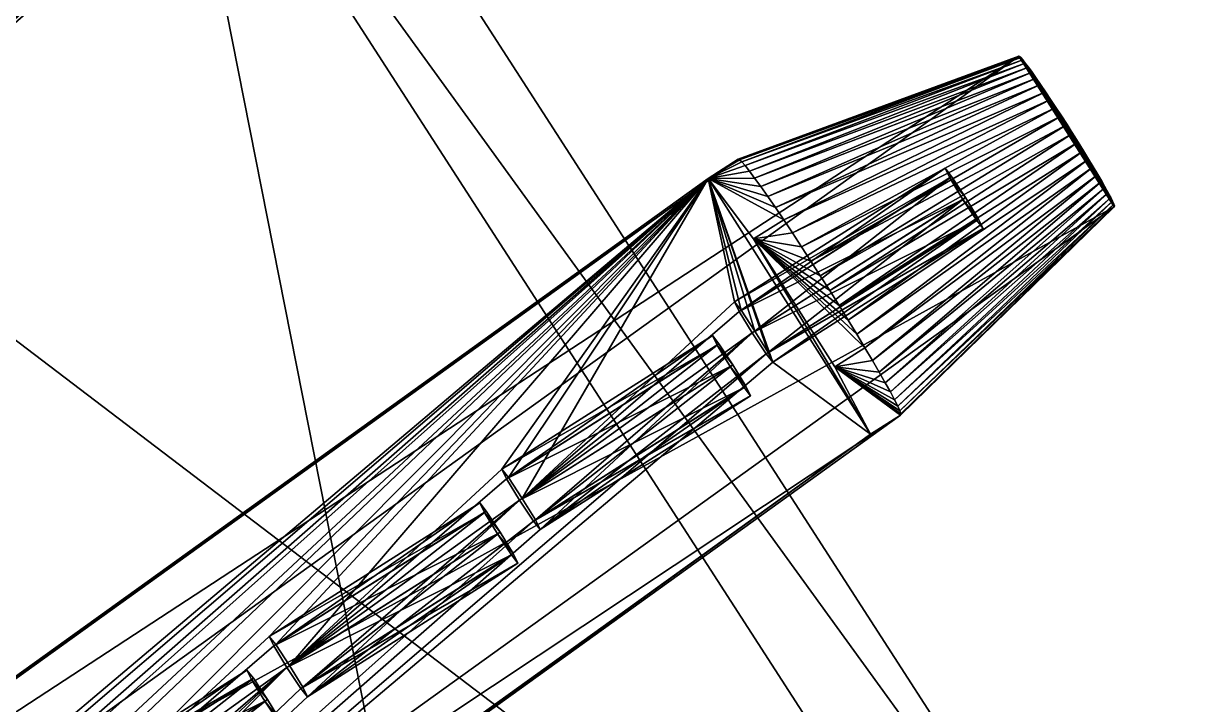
# Model space of a CAD drawing. Header units: millimetres. Extents: x -228 to 228, y -204 to 237.
# Drawn here: x 132.35 to 164.87, y 106.39 to 125.51 of the extents above; entities that cross this region are included whole.
import ezdxf

# ---------------------------------------------------------------- set-up
doc = ezdxf.new("R2010")
doc.units = ezdxf.units.MM
doc.header["$LTSCALE"] = 127.314815
for name, color, linetype in [('1785', 7, 'CONTINUOUS'), ('1786', 7, 'CONTINUOUS'), ('1788', 7, 'CONTINUOUS'), ('7287', 7, 'CONTINUOUS'), ('7288', 7, 'CONTINUOUS'), ('7291', 7, 'CONTINUOUS'), ('7552', 7, 'CONTINUOUS'), ('7553', 7, 'CONTINUOUS'), ('7554', 7, 'CONTINUOUS'), ('7555', 7, 'CONTINUOUS'), ('7562', 7, 'CONTINUOUS'), ('7563', 7, 'CONTINUOUS'), ('7564', 7, 'CONTINUOUS'), ('7565', 7, 'CONTINUOUS'), ('7566', 7, 'CONTINUOUS'), ('7567', 7, 'CONTINUOUS'), ('7568', 7, 'CONTINUOUS'), ('7569', 7, 'CONTINUOUS'), ('7570', 7, 'CONTINUOUS'), ('7571', 7, 'CONTINUOUS'), ('7572', 7, 'CONTINUOUS'), ('7573', 7, 'CONTINUOUS'), ('7575', 7, 'CONTINUOUS'), ('7576', 7, 'CONTINUOUS'), ('7577', 7, 'CONTINUOUS'), ('7578', 7, 'CONTINUOUS'), ('7580', 7, 'CONTINUOUS'), ('7581', 7, 'CONTINUOUS'), ('7582', 7, 'CONTINUOUS'), ('7583', 7, 'CONTINUOUS'), ('7604', 7, 'CONTINUOUS'), ('7605', 7, 'CONTINUOUS')]:
    doc.layers.add(name, color=color, linetype=linetype)

msp = doc.modelspace()

# ---------------------------------------------------------------- linework, layer by layer
at = {"layer": '1785', "color": 2, "linetype": 'Continuous'}
for points in [[(93.224, 116.896, 26), (89.471, 112.193, 26), (134.711, 64.871, 26), (93.224, 116.896, 26)], [(89.471, 112.193, 26), (129.289, 62.262, 26), (134.711, 64.871, 26), (89.471, 112.193, 26)]]:
    msp.add_3dface(points, dxfattribs=at)
at = {"layer": '1786', "color": 2, "linetype": 'Continuous'}
for points in [[(96.115, 120.524, 25.156), (138.889, 66.886, 25.156), (92.186, 115.597, 18.855), (96.115, 120.524, 25.156)], [(92.186, 115.597, 18.855), (138.889, 66.886, 25.156), (133.212, 64.152, 18.855), (92.186, 115.597, 18.855)]]:
    msp.add_3dface(points, dxfattribs=at)
at = {"layer": '1788', "color": 2, "linetype": 'Continuous'}
for points in [[(92.095, 115.483, 18.527), (133.081, 64.089, 18.527), (91.951, 115.303, 14.121), (92.095, 115.483, 18.527)], [(91.951, 115.303, 14.121), (133.081, 64.089, 18.527), (132.873, 63.988, 14.121), (91.951, 115.303, 14.121)]]:
    msp.add_3dface(points, dxfattribs=at)
at = {"layer": '7287', "color": 6, "linetype": 'Continuous'}
for points in [[(114.299, 133.635, 553.042), (146.238, 84.431, 553.05), (134.942, 141.595, 88.542), (114.299, 133.635, 553.042)], [(146.238, 84.431, 553.05), (164.87, 95.188, 79.5), (134.942, 141.595, 88.542), (146.238, 84.431, 553.05)], [(146.238, 84.431, 553.05), (114.299, 133.635, 553.042), (127.606, 73.673, 1026.6), (146.238, 84.431, 553.05)]]:
    msp.add_3dface(points, dxfattribs=at)
at = {"layer": '7288', "color": 6, "linetype": 'Continuous'}
for points in [[(162.269, 93.686, 79.5), (111.583, 132.261, 553.04), (132.244, 140.207, 88.591), (162.269, 93.686, 79.5)], [(111.583, 132.261, 553.04), (143.637, 82.929, 553.05), (98.231, 113.596, 1025.993), (111.583, 132.261, 553.04)], [(143.637, 82.929, 553.05), (111.583, 132.261, 553.04), (162.269, 93.686, 79.5), (143.637, 82.929, 553.05)], [(98.231, 113.596, 1025.993), (143.637, 82.929, 553.05), (125.005, 72.172, 1026.6), (98.231, 113.596, 1025.993)]]:
    msp.add_3dface(points, dxfattribs=at)
at = {"layer": '7291', "color": 6, "linetype": 'Continuous'}
for points in [[(134.942, 141.595, 88.542), (164.87, 95.188, 79.5), (132.244, 140.207, 88.591), (134.942, 141.595, 88.542)], [(164.87, 95.188, 79.5), (162.269, 93.686, 79.5), (132.244, 140.207, 88.591), (164.87, 95.188, 79.5)]]:
    msp.add_3dface(points, dxfattribs=at)
at = {"layer": '7552', "color": 191, "linetype": 'Continuous', "true_color": 0xba45ff}
for points in [[(151.559, 121.154, 86.911), (119.671, 94.234, 994.007), (116.928, 96.258, 1021.038), (151.559, 121.154, 86.911)], [(119.854, 94.006, 993.3), (119.671, 94.234, 994.007), (151.559, 121.154, 86.911), (119.854, 94.006, 993.3)], [(126.197, 98.925, 817.991), (119.854, 94.006, 993.3), (151.559, 121.154, 86.911), (126.197, 98.925, 817.991)], [(126.38, 98.697, 817.283), (126.197, 98.925, 817.991), (151.559, 121.154, 86.911), (126.38, 98.697, 817.283)], [(151.559, 121.154, 86.911), (132.722, 103.616, 641.974), (126.38, 98.697, 817.283), (151.559, 121.154, 86.911)], [(132.905, 103.388, 641.267), (132.722, 103.616, 641.974), (151.559, 121.154, 86.911), (132.905, 103.388, 641.267)], [(133.295, 102.799, 640.972), (132.905, 103.388, 641.267), (151.559, 121.154, 86.911), (133.295, 102.799, 640.972)], [(139.248, 108.307, 465.957), (133.295, 102.799, 640.972), (151.559, 121.154, 86.911), (139.248, 108.307, 465.957)], [(139.431, 108.079, 465.25), (139.248, 108.307, 465.957), (151.559, 121.154, 86.911), (139.431, 108.079, 465.25)], [(139.821, 107.49, 464.956), (139.431, 108.079, 465.25), (151.559, 121.154, 86.911), (139.821, 107.49, 464.956)], [(145.773, 112.998, 289.941), (139.821, 107.49, 464.956), (151.559, 121.154, 86.911), (145.773, 112.998, 289.941)], [(145.956, 112.77, 289.234), (145.773, 112.998, 289.941), (151.559, 121.154, 86.911), (145.956, 112.77, 289.234)], [(146.346, 112.181, 288.939), (145.956, 112.77, 289.234), (151.559, 121.154, 86.911), (146.346, 112.181, 288.939)], [(152.299, 117.689, 113.924), (146.346, 112.181, 288.939), (151.559, 121.154, 86.911), (152.299, 117.689, 113.924)], [(152.482, 117.461, 113.217), (152.299, 117.689, 113.924), (151.559, 121.154, 86.911), (152.482, 117.461, 113.217)], [(152.872, 116.872, 112.923), (152.482, 117.461, 113.217), (151.559, 121.154, 86.911), (152.872, 116.872, 112.923)], [(153.24, 116.267, 113.213), (152.872, 116.872, 112.923), (151.559, 121.154, 86.911), (153.24, 116.267, 113.213)], [(153.37, 116.001, 113.919), (153.24, 116.267, 113.213), (151.559, 121.154, 86.911), (153.37, 116.001, 113.919)], [(156.114, 113.977, 86.888), (153.37, 116.001, 113.919), (151.559, 121.154, 86.911), (156.114, 113.977, 86.888)], [(152.834, 119.457, 83.228), (156.114, 113.977, 86.888), (151.559, 121.154, 86.911), (152.834, 119.457, 83.228)], [(155.111, 115.869, 83.217), (156.114, 113.977, 86.888), (152.834, 119.457, 83.228), (155.111, 115.869, 83.217)], [(152.429, 117.423, 114.63), (146.346, 112.181, 288.939), (152.299, 117.689, 113.924), (152.429, 117.423, 114.63)], [(152.797, 116.819, 114.92), (146.346, 112.181, 288.939), (152.429, 117.423, 114.63), (152.797, 116.819, 114.92)], [(146.714, 111.576, 289.23), (146.346, 112.181, 288.939), (152.797, 116.819, 114.92), (146.714, 111.576, 289.23)], [(146.845, 111.31, 289.935), (146.714, 111.576, 289.23), (152.797, 116.819, 114.92), (146.845, 111.31, 289.935)], [(146.845, 111.31, 289.935), (152.797, 116.819, 114.92), (153.187, 116.229, 114.626), (146.845, 111.31, 289.935)], [(146.845, 111.31, 289.935), (153.187, 116.229, 114.626), (121.483, 89.081, 1021.015), (146.845, 111.31, 289.935)], [(153.187, 116.229, 114.626), (153.37, 116.001, 113.919), (121.483, 89.081, 1021.015), (153.187, 116.229, 114.626)], [(121.483, 89.081, 1021.015), (153.37, 116.001, 113.919), (156.114, 113.977, 86.888), (121.483, 89.081, 1021.015)], [(145.904, 112.732, 290.646), (139.821, 107.49, 464.956), (145.773, 112.998, 289.941), (145.904, 112.732, 290.646)], [(146.272, 112.127, 290.937), (139.821, 107.49, 464.956), (145.904, 112.732, 290.646), (146.272, 112.127, 290.937)], [(140.189, 106.885, 465.246), (139.821, 107.49, 464.956), (146.272, 112.127, 290.937), (140.189, 106.885, 465.246)], [(140.319, 106.619, 465.952), (140.189, 106.885, 465.246), (146.272, 112.127, 290.937), (140.319, 106.619, 465.952)], [(146.272, 112.127, 290.937), (146.662, 111.538, 290.643), (140.319, 106.619, 465.952), (146.272, 112.127, 290.937)], [(121.483, 89.081, 1021.015), (140.319, 106.619, 465.952), (146.662, 111.538, 290.643), (121.483, 89.081, 1021.015)], [(146.662, 111.538, 290.643), (146.845, 111.31, 289.935), (121.483, 89.081, 1021.015), (146.662, 111.538, 290.643)], [(139.378, 108.041, 466.663), (133.295, 102.799, 640.972), (139.248, 108.307, 465.957), (139.378, 108.041, 466.663)], [(139.747, 107.436, 466.954), (133.295, 102.799, 640.972), (139.378, 108.041, 466.663), (139.747, 107.436, 466.954)], [(133.794, 101.928, 641.969), (139.747, 107.436, 466.954), (121.483, 89.081, 1021.015), (133.794, 101.928, 641.969)], [(139.747, 107.436, 466.954), (140.136, 106.847, 466.659), (121.483, 89.081, 1021.015), (139.747, 107.436, 466.954)], [(133.663, 102.194, 641.263), (133.295, 102.799, 640.972), (139.747, 107.436, 466.954), (133.663, 102.194, 641.263)], [(133.794, 101.928, 641.969), (133.663, 102.194, 641.263), (139.747, 107.436, 466.954), (133.794, 101.928, 641.969)], [(140.136, 106.847, 466.659), (140.319, 106.619, 465.952), (121.483, 89.081, 1021.015), (140.136, 106.847, 466.659)]]:
    msp.add_3dface(points, dxfattribs=at)
at = {"layer": '7553', "color": 191, "linetype": 'Continuous', "true_color": 0xba45ff}
for points in [[(151.559, 121.154, 86.911), (116.928, 96.258, 1021.038), (152.402, 121.689, 86.956), (151.559, 121.154, 86.911)], [(116.928, 96.258, 1021.038), (117.771, 96.793, 1021.083), (152.402, 121.689, 86.956), (116.928, 96.258, 1021.038)]]:
    msp.add_3dface(points, dxfattribs=at)
at = {"layer": '7554', "color": 191, "linetype": 'Continuous', "true_color": 0xba45ff}
for points in [[(160.27, 124.582, 96.084), (126.287, 100.152, 1012.729), (162.949, 120.36, 96.071), (160.27, 124.582, 96.084)], [(160.289, 124.575, 95.794), (160.27, 124.582, 96.084), (162.951, 120.382, 95.781), (160.289, 124.575, 95.794)], [(162.951, 120.382, 95.781), (160.27, 124.582, 96.084), (162.949, 120.36, 96.071), (162.951, 120.382, 95.781)], [(160.327, 124.54, 95.508), (160.289, 124.575, 95.794), (162.934, 120.433, 95.495), (160.327, 124.54, 95.508)], [(162.934, 120.433, 95.495), (160.289, 124.575, 95.794), (162.951, 120.382, 95.781), (162.934, 120.433, 95.495)], [(160.382, 124.477, 95.23), (160.327, 124.54, 95.508), (162.9, 120.51, 95.217), (160.382, 124.477, 95.23)], [(162.9, 120.51, 95.217), (160.327, 124.54, 95.508), (162.934, 120.433, 95.495), (162.9, 120.51, 95.217)], [(160.454, 124.387, 94.963), (160.382, 124.477, 95.23), (162.848, 120.615, 94.951), (160.454, 124.387, 94.963)], [(162.848, 120.615, 94.951), (160.382, 124.477, 95.23), (162.9, 120.51, 95.217), (162.848, 120.615, 94.951)], [(160.541, 124.271, 94.711), (160.454, 124.387, 94.963), (162.78, 120.744, 94.7), (160.541, 124.271, 94.711)], [(162.78, 120.744, 94.7), (160.454, 124.387, 94.963), (162.848, 120.615, 94.951), (162.78, 120.744, 94.7)], [(160.643, 124.131, 94.477), (160.541, 124.271, 94.711), (162.695, 120.897, 94.467), (160.643, 124.131, 94.477)], [(162.695, 120.897, 94.467), (160.541, 124.271, 94.711), (162.78, 120.744, 94.7), (162.695, 120.897, 94.467)], [(160.757, 123.968, 94.266), (160.643, 124.131, 94.477), (162.596, 121.071, 94.257), (160.757, 123.968, 94.266)], [(162.596, 121.071, 94.257), (160.643, 124.131, 94.477), (162.695, 120.897, 94.467), (162.596, 121.071, 94.257)], [(160.884, 123.785, 94.078), (160.757, 123.968, 94.266), (162.484, 121.264, 94.07), (160.884, 123.785, 94.078)], [(162.484, 121.264, 94.07), (160.757, 123.968, 94.266), (162.596, 121.071, 94.257), (162.484, 121.264, 94.07)], [(161.02, 123.584, 93.918), (160.884, 123.785, 94.078), (162.359, 121.473, 93.912), (161.02, 123.584, 93.918)], [(162.359, 121.473, 93.912), (160.884, 123.785, 94.078), (162.484, 121.264, 94.07), (162.359, 121.473, 93.912)], [(161.164, 123.368, 93.787), (161.02, 123.584, 93.918), (162.225, 121.696, 93.782), (161.164, 123.368, 93.787)], [(162.225, 121.696, 93.782), (161.02, 123.584, 93.918), (162.359, 121.473, 93.912), (162.225, 121.696, 93.782)], [(161.314, 123.14, 93.687), (161.164, 123.368, 93.787), (162.082, 121.929, 93.683), (161.314, 123.14, 93.687)], [(162.082, 121.929, 93.683), (161.164, 123.368, 93.787), (162.225, 121.696, 93.782), (162.082, 121.929, 93.683)], [(161.468, 122.903, 93.619), (161.314, 123.14, 93.687), (161.933, 122.17, 93.617), (161.468, 122.903, 93.619)], [(161.933, 122.17, 93.617), (161.314, 123.14, 93.687), (162.082, 121.929, 93.683), (161.933, 122.17, 93.617)], [(161.624, 122.66, 93.585), (161.468, 122.903, 93.619), (161.78, 122.415, 93.584), (161.624, 122.66, 93.585)], [(161.78, 122.415, 93.584), (161.468, 122.903, 93.619), (161.933, 122.17, 93.617), (161.78, 122.415, 93.584)], [(162.949, 120.36, 96.071), (126.287, 100.152, 1012.729), (128.966, 95.93, 1012.716), (162.949, 120.36, 96.071)]]:
    msp.add_3dface(points, dxfattribs=at)
at = {"layer": '7555', "color": 191, "linetype": 'Continuous', "true_color": 0xba45ff}
for points in [[(122.326, 89.617, 1021.061), (156.114, 113.977, 86.888), (156.957, 114.513, 86.934), (122.326, 89.617, 1021.061)], [(121.483, 89.081, 1021.015), (156.114, 113.977, 86.888), (122.326, 89.617, 1021.061), (121.483, 89.081, 1021.015)]]:
    msp.add_3dface(points, dxfattribs=at)
at = {"layer": '7562', "color": 191, "linetype": 'Continuous', "true_color": 0xba45ff}
for points in [[(138.626, 107.363, 642.293), (138.81, 107.135, 641.586), (138.757, 107.097, 642.998), (138.626, 107.363, 642.293)], [(138.81, 107.135, 641.586), (139.199, 106.545, 641.291), (138.757, 107.097, 642.998), (138.81, 107.135, 641.586)], [(139.199, 106.545, 641.291), (139.125, 106.492, 643.289), (138.757, 107.097, 642.998), (139.199, 106.545, 641.291)], [(139.567, 105.941, 641.582), (139.125, 106.492, 643.289), (139.199, 106.545, 641.291), (139.567, 105.941, 641.582)], [(139.515, 105.903, 642.995), (139.125, 106.492, 643.289), (139.567, 105.941, 641.582), (139.515, 105.903, 642.995)]]:
    msp.add_3dface(points, dxfattribs=at)
at = {"layer": '7563', "color": 191, "linetype": 'Continuous', "true_color": 0xba45ff}
for points in [[(132.722, 103.616, 641.974), (132.905, 103.388, 641.267), (138.626, 107.363, 642.293), (132.722, 103.616, 641.974)], [(132.722, 103.616, 641.974), (138.626, 107.363, 642.293), (138.757, 107.097, 642.998), (132.722, 103.616, 641.974)], [(132.905, 103.388, 641.267), (138.81, 107.135, 641.586), (138.626, 107.363, 642.293), (132.905, 103.388, 641.267)], [(132.853, 103.35, 642.68), (132.722, 103.616, 641.974), (138.757, 107.097, 642.998), (132.853, 103.35, 642.68)], [(139.125, 106.492, 643.289), (132.853, 103.35, 642.68), (138.757, 107.097, 642.998), (139.125, 106.492, 643.289)], [(132.905, 103.388, 641.267), (133.295, 102.799, 640.972), (138.81, 107.135, 641.586), (132.905, 103.388, 641.267)], [(133.295, 102.799, 640.972), (139.199, 106.545, 641.291), (138.81, 107.135, 641.586), (133.295, 102.799, 640.972)], [(133.221, 102.745, 642.97), (132.853, 103.35, 642.68), (139.125, 106.492, 643.289), (133.221, 102.745, 642.97)]]:
    msp.add_3dface(points, dxfattribs=at)
at = {"layer": '7564', "color": 191, "linetype": 'Continuous', "true_color": 0xba45ff}
for points in [[(133.221, 102.745, 642.97), (139.125, 106.492, 643.289), (139.515, 105.903, 642.995), (133.221, 102.745, 642.97)], [(133.295, 102.799, 640.972), (133.663, 102.194, 641.263), (139.199, 106.545, 641.291), (133.295, 102.799, 640.972)], [(133.663, 102.194, 641.263), (139.567, 105.941, 641.582), (139.199, 106.545, 641.291), (133.663, 102.194, 641.263)]]:
    msp.add_3dface(points, dxfattribs=at)
at = {"layer": '7565', "color": 191, "linetype": 'Continuous', "true_color": 0xba45ff}
for points in [[(145.152, 112.054, 466.276), (145.335, 111.826, 465.569), (145.283, 111.788, 466.982), (145.152, 112.054, 466.276)], [(145.335, 111.826, 465.569), (145.725, 111.237, 465.275), (145.283, 111.788, 466.982), (145.335, 111.826, 465.569)], [(145.725, 111.237, 465.275), (145.651, 111.183, 467.272), (145.283, 111.788, 466.982), (145.725, 111.237, 465.275)], [(146.093, 110.632, 465.565), (145.651, 111.183, 467.272), (145.725, 111.237, 465.275), (146.093, 110.632, 465.565)], [(146.041, 110.594, 466.978), (145.651, 111.183, 467.272), (146.093, 110.632, 465.565), (146.041, 110.594, 466.978)], [(146.224, 110.366, 466.271), (146.041, 110.594, 466.978), (146.093, 110.632, 465.565), (146.224, 110.366, 466.271)]]:
    msp.add_3dface(points, dxfattribs=at)
at = {"layer": '7566', "color": 191, "linetype": 'Continuous', "true_color": 0xba45ff}
for points in [[(139.248, 108.307, 465.957), (139.431, 108.079, 465.25), (145.152, 112.054, 466.276), (139.248, 108.307, 465.957)], [(139.248, 108.307, 465.957), (145.152, 112.054, 466.276), (145.283, 111.788, 466.982), (139.248, 108.307, 465.957)], [(139.431, 108.079, 465.25), (145.335, 111.826, 465.569), (145.152, 112.054, 466.276), (139.431, 108.079, 465.25)], [(139.378, 108.041, 466.663), (139.248, 108.307, 465.957), (145.283, 111.788, 466.982), (139.378, 108.041, 466.663)], [(145.651, 111.183, 467.272), (139.378, 108.041, 466.663), (145.283, 111.788, 466.982), (145.651, 111.183, 467.272)], [(139.431, 108.079, 465.25), (139.821, 107.49, 464.956), (145.335, 111.826, 465.569), (139.431, 108.079, 465.25)], [(139.821, 107.49, 464.956), (145.725, 111.237, 465.275), (145.335, 111.826, 465.569), (139.821, 107.49, 464.956)], [(139.747, 107.436, 466.954), (139.378, 108.041, 466.663), (145.651, 111.183, 467.272), (139.747, 107.436, 466.954)]]:
    msp.add_3dface(points, dxfattribs=at)
at = {"layer": '7567', "color": 191, "linetype": 'Continuous', "true_color": 0xba45ff}
for points in [[(139.821, 107.49, 464.956), (140.189, 106.885, 465.246), (145.725, 111.237, 465.275), (139.821, 107.49, 464.956)], [(140.189, 106.885, 465.246), (146.093, 110.632, 465.565), (145.725, 111.237, 465.275), (140.189, 106.885, 465.246)], [(139.747, 107.436, 466.954), (145.651, 111.183, 467.272), (146.041, 110.594, 466.978), (139.747, 107.436, 466.954)], [(140.136, 106.847, 466.659), (139.747, 107.436, 466.954), (146.041, 110.594, 466.978), (140.136, 106.847, 466.659)], [(140.136, 106.847, 466.659), (146.041, 110.594, 466.978), (146.224, 110.366, 466.271), (140.136, 106.847, 466.659)], [(140.189, 106.885, 465.246), (140.319, 106.619, 465.952), (146.093, 110.632, 465.565), (140.189, 106.885, 465.246)], [(140.319, 106.619, 465.952), (146.224, 110.366, 466.271), (146.093, 110.632, 465.565), (140.319, 106.619, 465.952)], [(140.319, 106.619, 465.952), (140.136, 106.847, 466.659), (146.224, 110.366, 466.271), (140.319, 106.619, 465.952)]]:
    msp.add_3dface(points, dxfattribs=at)
at = {"layer": '7568', "color": 191, "linetype": 'Continuous', "true_color": 0xba45ff}
for points in [[(151.677, 116.745, 290.259), (151.86, 116.517, 289.552), (151.808, 116.479, 290.965), (151.677, 116.745, 290.259)], [(151.86, 116.517, 289.552), (152.25, 115.928, 289.258), (151.808, 116.479, 290.965), (151.86, 116.517, 289.552)], [(152.25, 115.928, 289.258), (152.176, 115.874, 291.256), (151.808, 116.479, 290.965), (152.25, 115.928, 289.258)], [(152.618, 115.323, 289.549), (152.176, 115.874, 291.256), (152.25, 115.928, 289.258), (152.618, 115.323, 289.549)], [(152.566, 115.285, 290.961), (152.176, 115.874, 291.256), (152.618, 115.323, 289.549), (152.566, 115.285, 290.961)], [(152.749, 115.057, 290.254), (152.566, 115.285, 290.961), (152.618, 115.323, 289.549), (152.749, 115.057, 290.254)]]:
    msp.add_3dface(points, dxfattribs=at)
at = {"layer": '7569', "color": 191, "linetype": 'Continuous', "true_color": 0xba45ff}
for points in [[(145.773, 112.998, 289.941), (145.956, 112.77, 289.234), (151.677, 116.745, 290.259), (145.773, 112.998, 289.941)], [(145.773, 112.998, 289.941), (151.677, 116.745, 290.259), (151.808, 116.479, 290.965), (145.773, 112.998, 289.941)], [(145.904, 112.732, 290.646), (145.773, 112.998, 289.941), (151.808, 116.479, 290.965), (145.904, 112.732, 290.646)], [(152.176, 115.874, 291.256), (145.904, 112.732, 290.646), (151.808, 116.479, 290.965), (152.176, 115.874, 291.256)], [(145.956, 112.77, 289.234), (151.86, 116.517, 289.552), (151.677, 116.745, 290.259), (145.956, 112.77, 289.234)], [(145.956, 112.77, 289.234), (146.346, 112.181, 288.939), (151.86, 116.517, 289.552), (145.956, 112.77, 289.234)], [(146.346, 112.181, 288.939), (152.25, 115.928, 289.258), (151.86, 116.517, 289.552), (146.346, 112.181, 288.939)], [(146.272, 112.127, 290.937), (145.904, 112.732, 290.646), (152.176, 115.874, 291.256), (146.272, 112.127, 290.937)]]:
    msp.add_3dface(points, dxfattribs=at)
at = {"layer": '7570', "color": 191, "linetype": 'Continuous', "true_color": 0xba45ff}
for points in [[(146.272, 112.127, 290.937), (152.176, 115.874, 291.256), (152.566, 115.285, 290.961), (146.272, 112.127, 290.937)], [(146.346, 112.181, 288.939), (146.714, 111.576, 289.23), (152.25, 115.928, 289.258), (146.346, 112.181, 288.939)], [(146.714, 111.576, 289.23), (152.618, 115.323, 289.549), (152.25, 115.928, 289.258), (146.714, 111.576, 289.23)], [(146.662, 111.538, 290.643), (146.272, 112.127, 290.937), (152.566, 115.285, 290.961), (146.662, 111.538, 290.643)], [(146.662, 111.538, 290.643), (152.566, 115.285, 290.961), (152.749, 115.057, 290.254), (146.662, 111.538, 290.643)], [(146.714, 111.576, 289.23), (146.845, 111.31, 289.935), (152.618, 115.323, 289.549), (146.714, 111.576, 289.23)], [(146.845, 111.31, 289.935), (152.749, 115.057, 290.254), (152.618, 115.323, 289.549), (146.845, 111.31, 289.935)], [(146.845, 111.31, 289.935), (146.662, 111.538, 290.643), (152.749, 115.057, 290.254), (146.845, 111.31, 289.935)]]:
    msp.add_3dface(points, dxfattribs=at)
at = {"layer": '7571', "color": 191, "linetype": 'Continuous', "true_color": 0xba45ff}
for points in [[(158.203, 121.436, 114.243), (158.386, 121.208, 113.536), (158.334, 121.17, 114.948), (158.203, 121.436, 114.243)], [(158.386, 121.208, 113.536), (158.776, 120.619, 113.241), (158.334, 121.17, 114.948), (158.386, 121.208, 113.536)], [(158.776, 120.619, 113.241), (158.702, 120.565, 115.239), (158.334, 121.17, 114.948), (158.776, 120.619, 113.241)], [(159.144, 120.014, 113.532), (158.702, 120.565, 115.239), (158.776, 120.619, 113.241), (159.144, 120.014, 113.532)], [(159.091, 119.976, 114.945), (158.702, 120.565, 115.239), (159.144, 120.014, 113.532), (159.091, 119.976, 114.945)], [(159.275, 119.748, 114.238), (159.091, 119.976, 114.945), (159.144, 120.014, 113.532), (159.275, 119.748, 114.238)]]:
    msp.add_3dface(points, dxfattribs=at)
at = {"layer": '7572', "color": 191, "linetype": 'Continuous', "true_color": 0xba45ff}
for points in [[(152.299, 117.689, 113.924), (152.482, 117.461, 113.217), (158.203, 121.436, 114.243), (152.299, 117.689, 113.924)], [(152.299, 117.689, 113.924), (158.203, 121.436, 114.243), (158.334, 121.17, 114.948), (152.299, 117.689, 113.924)], [(152.482, 117.461, 113.217), (158.386, 121.208, 113.536), (158.203, 121.436, 114.243), (152.482, 117.461, 113.217)], [(152.429, 117.423, 114.63), (152.299, 117.689, 113.924), (158.334, 121.17, 114.948), (152.429, 117.423, 114.63)], [(158.702, 120.565, 115.239), (152.429, 117.423, 114.63), (158.334, 121.17, 114.948), (158.702, 120.565, 115.239)], [(152.482, 117.461, 113.217), (152.872, 116.872, 112.923), (158.386, 121.208, 113.536), (152.482, 117.461, 113.217)], [(152.872, 116.872, 112.923), (158.776, 120.619, 113.241), (158.386, 121.208, 113.536), (152.872, 116.872, 112.923)], [(152.797, 116.819, 114.92), (152.429, 117.423, 114.63), (158.702, 120.565, 115.239), (152.797, 116.819, 114.92)]]:
    msp.add_3dface(points, dxfattribs=at)
at = {"layer": '7573', "color": 191, "linetype": 'Continuous', "true_color": 0xba45ff}
for points in [[(152.797, 116.819, 114.92), (158.702, 120.565, 115.239), (159.091, 119.976, 114.945), (152.797, 116.819, 114.92)], [(152.872, 116.872, 112.923), (153.24, 116.267, 113.213), (158.776, 120.619, 113.241), (152.872, 116.872, 112.923)], [(153.24, 116.267, 113.213), (159.144, 120.014, 113.532), (158.776, 120.619, 113.241), (153.24, 116.267, 113.213)], [(153.24, 116.267, 113.213), (153.37, 116.001, 113.919), (159.144, 120.014, 113.532), (153.24, 116.267, 113.213)], [(153.37, 116.001, 113.919), (159.275, 119.748, 114.238), (159.144, 120.014, 113.532), (153.37, 116.001, 113.919)], [(153.187, 116.229, 114.626), (152.797, 116.819, 114.92), (159.091, 119.976, 114.945), (153.187, 116.229, 114.626)], [(153.187, 116.229, 114.626), (159.091, 119.976, 114.945), (159.275, 119.748, 114.238), (153.187, 116.229, 114.626)], [(153.37, 116.001, 113.919), (153.187, 116.229, 114.626), (159.275, 119.748, 114.238), (153.37, 116.001, 113.919)]]:
    msp.add_3dface(points, dxfattribs=at)
at = {"layer": '7575', "color": 191, "linetype": 'Continuous', "true_color": 0xba45ff}
for points in [[(151.559, 121.154, 86.911), (152.402, 121.689, 86.956), (152.436, 121.678, 86.463), (151.559, 121.154, 86.911)], [(152.5, 121.618, 85.977), (151.559, 121.154, 86.911), (152.436, 121.678, 86.463), (152.5, 121.618, 85.977)], [(152.593, 121.511, 85.504), (151.559, 121.154, 86.911), (152.5, 121.618, 85.977), (152.593, 121.511, 85.504)], [(152.715, 121.358, 85.05), (151.559, 121.154, 86.911), (152.593, 121.511, 85.504), (152.715, 121.358, 85.05)], [(152.863, 121.161, 84.622), (151.559, 121.154, 86.911), (152.715, 121.358, 85.05), (152.863, 121.161, 84.622)], [(153.036, 120.922, 84.225), (151.559, 121.154, 86.911), (152.863, 121.161, 84.622), (153.036, 120.922, 84.225)], [(152.834, 119.457, 83.228), (151.559, 121.154, 86.911), (153.677, 119.993, 83.274), (152.834, 119.457, 83.228)], [(153.677, 119.993, 83.274), (151.559, 121.154, 86.911), (153.446, 120.334, 83.546), (153.677, 119.993, 83.274)], [(153.446, 120.334, 83.546), (151.559, 121.154, 86.911), (153.231, 120.645, 83.865), (153.446, 120.334, 83.546)], [(153.231, 120.645, 83.865), (151.559, 121.154, 86.911), (153.036, 120.922, 84.225), (153.231, 120.645, 83.865)], [(153.922, 119.626, 83.051), (152.834, 119.457, 83.228), (153.677, 119.993, 83.274), (153.922, 119.626, 83.051)], [(154.177, 119.238, 82.881), (152.834, 119.457, 83.228), (153.922, 119.626, 83.051), (154.177, 119.238, 82.881)], [(155.111, 115.869, 83.217), (152.834, 119.457, 83.228), (155.955, 116.405, 83.263), (155.111, 115.869, 83.217)], [(155.955, 116.405, 83.263), (152.834, 119.457, 83.228), (155.726, 116.783, 83.042), (155.955, 116.405, 83.263)], [(155.726, 116.783, 83.042), (152.834, 119.457, 83.228), (155.484, 117.18, 82.875), (155.726, 116.783, 83.042)], [(155.484, 117.18, 82.875), (152.834, 119.457, 83.228), (155.23, 117.589, 82.762), (155.484, 117.18, 82.875)], [(155.23, 117.589, 82.762), (152.834, 119.457, 83.228), (154.969, 118.005, 82.706), (155.23, 117.589, 82.762)], [(154.969, 118.005, 82.706), (152.834, 119.457, 83.228), (154.704, 118.422, 82.707), (154.969, 118.005, 82.706)], [(154.704, 118.422, 82.707), (152.834, 119.457, 83.228), (154.439, 118.835, 82.766), (154.704, 118.422, 82.707)], [(154.439, 118.835, 82.766), (152.834, 119.457, 83.228), (154.177, 119.238, 82.881), (154.439, 118.835, 82.766)], [(156.166, 116.049, 83.533), (155.111, 115.869, 83.217), (155.955, 116.405, 83.263), (156.166, 116.049, 83.533)], [(156.357, 115.721, 83.849), (155.111, 115.869, 83.217), (156.166, 116.049, 83.533), (156.357, 115.721, 83.849)], [(156.114, 113.977, 86.888), (155.111, 115.869, 83.217), (156.957, 114.513, 86.934), (156.114, 113.977, 86.888)], [(156.957, 114.513, 86.934), (155.111, 115.869, 83.217), (156.96, 114.55, 86.441), (156.957, 114.513, 86.934)], [(156.96, 114.55, 86.441), (155.111, 115.869, 83.217), (156.932, 114.635, 85.955), (156.96, 114.55, 86.441)], [(156.932, 114.635, 85.955), (155.111, 115.869, 83.217), (156.874, 114.768, 85.483), (156.932, 114.635, 85.955)], [(156.874, 114.768, 85.483), (155.111, 115.869, 83.217), (156.786, 114.945, 85.03), (156.874, 114.768, 85.483)], [(156.786, 114.945, 85.03), (155.111, 115.869, 83.217), (156.669, 115.165, 84.603), (156.786, 114.945, 85.03)], [(156.669, 115.165, 84.603), (155.111, 115.869, 83.217), (156.526, 115.425, 84.208), (156.669, 115.165, 84.603)], [(156.526, 115.425, 84.208), (155.111, 115.869, 83.217), (156.357, 115.721, 83.849), (156.526, 115.425, 84.208)]]:
    msp.add_3dface(points, dxfattribs=at)
at = {"layer": '7576', "color": 191, "linetype": 'Continuous', "true_color": 0xba45ff}
for points in [[(152.402, 121.689, 86.956), (117.771, 96.793, 1021.083), (160.27, 124.582, 96.084), (152.402, 121.689, 86.956)], [(117.771, 96.793, 1021.083), (126.287, 100.152, 1012.729), (160.27, 124.582, 96.084), (117.771, 96.793, 1021.083)]]:
    msp.add_3dface(points, dxfattribs=at)
at = {"layer": '7577', "color": 191, "linetype": 'Continuous', "true_color": 0xba45ff}
for points in [[(162.949, 120.36, 96.071), (128.966, 95.93, 1012.716), (156.957, 114.513, 86.934), (162.949, 120.36, 96.071)], [(128.966, 95.93, 1012.716), (122.326, 89.617, 1021.061), (156.957, 114.513, 86.934), (128.966, 95.93, 1012.716)]]:
    msp.add_3dface(points, dxfattribs=at)
at = {"layer": '7578', "color": 191, "linetype": 'Continuous', "true_color": 0xba45ff}
for points in [[(152.402, 121.689, 86.956), (160.27, 124.582, 96.084), (160.289, 124.575, 95.794), (152.402, 121.689, 86.956)], [(152.402, 121.689, 86.956), (160.289, 124.575, 95.794), (152.436, 121.678, 86.463), (152.402, 121.689, 86.956)], [(160.289, 124.575, 95.794), (160.327, 124.54, 95.508), (152.436, 121.678, 86.463), (160.289, 124.575, 95.794)], [(160.327, 124.54, 95.508), (152.5, 121.618, 85.977), (152.436, 121.678, 86.463), (160.327, 124.54, 95.508)], [(160.327, 124.54, 95.508), (160.382, 124.477, 95.23), (152.5, 121.618, 85.977), (160.327, 124.54, 95.508)], [(160.382, 124.477, 95.23), (152.593, 121.511, 85.504), (152.5, 121.618, 85.977), (160.382, 124.477, 95.23)], [(160.382, 124.477, 95.23), (160.454, 124.387, 94.963), (152.593, 121.511, 85.504), (160.382, 124.477, 95.23)], [(160.454, 124.387, 94.963), (152.715, 121.358, 85.05), (152.593, 121.511, 85.504), (160.454, 124.387, 94.963)], [(160.454, 124.387, 94.963), (160.541, 124.271, 94.711), (152.715, 121.358, 85.05), (160.454, 124.387, 94.963)], [(160.541, 124.271, 94.711), (152.863, 121.161, 84.622), (152.715, 121.358, 85.05), (160.541, 124.271, 94.711)], [(160.541, 124.271, 94.711), (160.643, 124.131, 94.477), (152.863, 121.161, 84.622), (160.541, 124.271, 94.711)], [(160.643, 124.131, 94.477), (153.036, 120.922, 84.225), (152.863, 121.161, 84.622), (160.643, 124.131, 94.477)], [(160.643, 124.131, 94.477), (160.757, 123.968, 94.266), (153.036, 120.922, 84.225), (160.643, 124.131, 94.477)], [(160.757, 123.968, 94.266), (153.231, 120.645, 83.865), (153.036, 120.922, 84.225), (160.757, 123.968, 94.266)], [(160.757, 123.968, 94.266), (160.884, 123.785, 94.078), (153.231, 120.645, 83.865), (160.757, 123.968, 94.266)], [(160.884, 123.785, 94.078), (153.446, 120.334, 83.546), (153.231, 120.645, 83.865), (160.884, 123.785, 94.078)], [(160.884, 123.785, 94.078), (161.02, 123.584, 93.918), (153.446, 120.334, 83.546), (160.884, 123.785, 94.078)], [(161.02, 123.584, 93.918), (153.677, 119.993, 83.274), (153.446, 120.334, 83.546), (161.02, 123.584, 93.918)], [(161.02, 123.584, 93.918), (161.164, 123.368, 93.787), (153.677, 119.993, 83.274), (161.02, 123.584, 93.918)], [(161.164, 123.368, 93.787), (153.922, 119.626, 83.051), (153.677, 119.993, 83.274), (161.164, 123.368, 93.787)], [(161.164, 123.368, 93.787), (161.314, 123.14, 93.687), (153.922, 119.626, 83.051), (161.164, 123.368, 93.787)], [(161.314, 123.14, 93.687), (154.177, 119.238, 82.881), (153.922, 119.626, 83.051), (161.314, 123.14, 93.687)], [(161.314, 123.14, 93.687), (161.468, 122.903, 93.619), (154.177, 119.238, 82.881), (161.314, 123.14, 93.687)], [(161.468, 122.903, 93.619), (154.439, 118.835, 82.766), (154.177, 119.238, 82.881), (161.468, 122.903, 93.619)], [(161.468, 122.903, 93.619), (161.624, 122.66, 93.585), (154.439, 118.835, 82.766), (161.468, 122.903, 93.619)], [(161.624, 122.66, 93.585), (154.704, 118.422, 82.707), (154.439, 118.835, 82.766), (161.624, 122.66, 93.585)], [(161.624, 122.66, 93.585), (161.78, 122.415, 93.584), (154.704, 118.422, 82.707), (161.624, 122.66, 93.585)], [(161.78, 122.415, 93.584), (154.969, 118.005, 82.706), (154.704, 118.422, 82.707), (161.78, 122.415, 93.584)], [(161.78, 122.415, 93.584), (161.933, 122.17, 93.617), (154.969, 118.005, 82.706), (161.78, 122.415, 93.584)], [(161.933, 122.17, 93.617), (155.23, 117.589, 82.762), (154.969, 118.005, 82.706), (161.933, 122.17, 93.617)], [(161.933, 122.17, 93.617), (162.082, 121.929, 93.683), (155.23, 117.589, 82.762), (161.933, 122.17, 93.617)], [(162.082, 121.929, 93.683), (155.484, 117.18, 82.875), (155.23, 117.589, 82.762), (162.082, 121.929, 93.683)], [(162.082, 121.929, 93.683), (162.225, 121.696, 93.782), (155.484, 117.18, 82.875), (162.082, 121.929, 93.683)], [(162.225, 121.696, 93.782), (155.726, 116.783, 83.042), (155.484, 117.18, 82.875), (162.225, 121.696, 93.782)], [(162.225, 121.696, 93.782), (162.359, 121.473, 93.912), (155.726, 116.783, 83.042), (162.225, 121.696, 93.782)], [(162.359, 121.473, 93.912), (155.955, 116.405, 83.263), (155.726, 116.783, 83.042), (162.359, 121.473, 93.912)], [(162.359, 121.473, 93.912), (162.484, 121.264, 94.07), (155.955, 116.405, 83.263), (162.359, 121.473, 93.912)], [(162.484, 121.264, 94.07), (156.166, 116.049, 83.533), (155.955, 116.405, 83.263), (162.484, 121.264, 94.07)], [(162.484, 121.264, 94.07), (162.596, 121.071, 94.257), (156.166, 116.049, 83.533), (162.484, 121.264, 94.07)], [(162.596, 121.071, 94.257), (156.357, 115.721, 83.849), (156.166, 116.049, 83.533), (162.596, 121.071, 94.257)], [(162.596, 121.071, 94.257), (162.695, 120.897, 94.467), (156.357, 115.721, 83.849), (162.596, 121.071, 94.257)], [(162.695, 120.897, 94.467), (156.526, 115.425, 84.208), (156.357, 115.721, 83.849), (162.695, 120.897, 94.467)], [(162.695, 120.897, 94.467), (162.78, 120.744, 94.7), (156.526, 115.425, 84.208), (162.695, 120.897, 94.467)], [(162.78, 120.744, 94.7), (156.669, 115.165, 84.603), (156.526, 115.425, 84.208), (162.78, 120.744, 94.7)], [(162.78, 120.744, 94.7), (162.848, 120.615, 94.951), (156.669, 115.165, 84.603), (162.78, 120.744, 94.7)], [(162.848, 120.615, 94.951), (156.786, 114.945, 85.03), (156.669, 115.165, 84.603), (162.848, 120.615, 94.951)], [(162.848, 120.615, 94.951), (162.9, 120.51, 95.217), (156.786, 114.945, 85.03), (162.848, 120.615, 94.951)], [(162.9, 120.51, 95.217), (156.874, 114.768, 85.483), (156.786, 114.945, 85.03), (162.9, 120.51, 95.217)], [(162.9, 120.51, 95.217), (162.934, 120.433, 95.495), (156.874, 114.768, 85.483), (162.9, 120.51, 95.217)], [(162.934, 120.433, 95.495), (156.932, 114.635, 85.955), (156.874, 114.768, 85.483), (162.934, 120.433, 95.495)], [(162.934, 120.433, 95.495), (162.951, 120.382, 95.781), (156.932, 114.635, 85.955), (162.934, 120.433, 95.495)], [(162.951, 120.382, 95.781), (156.96, 114.55, 86.441), (156.932, 114.635, 85.955), (162.951, 120.382, 95.781)], [(162.949, 120.36, 96.071), (156.957, 114.513, 86.934), (156.96, 114.55, 86.441), (162.949, 120.36, 96.071)], [(162.951, 120.382, 95.781), (162.949, 120.36, 96.071), (156.96, 114.55, 86.441), (162.951, 120.382, 95.781)]]:
    msp.add_3dface(points, dxfattribs=at)
at = {"layer": '7580', "color": 191, "linetype": 'Continuous', "true_color": 0xba45ff}
for points in [[(137.565, 141.707, 92.737), (108.151, 111.529, 993.708), (105.358, 113.372, 1020.746), (137.565, 141.707, 92.737)], [(108.343, 111.31, 993), (108.151, 111.529, 993.708), (137.565, 141.707, 92.737), (108.343, 111.31, 993)], [(114.217, 116.866, 818.915), (108.343, 111.31, 993), (137.565, 141.707, 92.737), (114.217, 116.866, 818.915)], [(114.409, 116.647, 818.207), (114.217, 116.866, 818.915), (137.565, 141.707, 92.737), (114.409, 116.647, 818.207)], [(137.565, 141.707, 92.737), (120.284, 122.203, 644.121), (114.409, 116.647, 818.207), (137.565, 141.707, 92.737)], [(120.475, 121.984, 643.413), (120.284, 122.203, 644.121), (137.565, 141.707, 92.737), (120.475, 121.984, 643.413)], [(120.889, 121.412, 643.117), (120.475, 121.984, 643.413), (137.565, 141.707, 92.737), (120.889, 121.412, 643.117)], [(126.35, 127.54, 469.328), (120.889, 121.412, 643.117), (137.565, 141.707, 92.737), (126.35, 127.54, 469.328)], [(133.558, 131.234, 294.524), (139.433, 136.79, 120.439), (110.21, 106.394, 1020.702), (133.558, 131.234, 294.524)], [(139.433, 136.79, 120.439), (139.625, 136.571, 119.731), (110.21, 106.394, 1020.702), (139.433, 136.79, 120.439)], [(110.21, 106.394, 1020.702), (139.625, 136.571, 119.731), (142.418, 134.728, 92.692), (110.21, 106.394, 1020.702)], [(110.21, 106.394, 1020.702), (127.492, 125.898, 469.317), (133.367, 131.453, 295.232), (110.21, 106.394, 1020.702)], [(133.367, 131.453, 295.232), (133.558, 131.234, 294.524), (110.21, 106.394, 1020.702), (133.367, 131.453, 295.232)]]:
    msp.add_3dface(points, dxfattribs=at)
at = {"layer": '7581', "color": 191, "linetype": 'Continuous', "true_color": 0xba45ff}
for points in [[(137.565, 141.707, 92.737), (105.358, 113.372, 1020.746), (138.386, 142.277, 92.783), (137.565, 141.707, 92.737)], [(105.358, 113.372, 1020.746), (106.178, 113.942, 1020.792), (138.386, 142.277, 92.783), (105.358, 113.372, 1020.746)]]:
    msp.add_3dface(points, dxfattribs=at)
at = {"layer": '7582', "color": 191, "linetype": 'Continuous', "true_color": 0xba45ff}
for points in [[(146.136, 145.476, 101.909), (114.535, 117.675, 1012.437), (148.99, 141.371, 101.883), (146.136, 145.476, 101.909)], [(148.99, 141.371, 101.883), (114.535, 117.675, 1012.437), (117.389, 113.57, 1012.41), (148.99, 141.371, 101.883)]]:
    msp.add_3dface(points, dxfattribs=at)
at = {"layer": '7583', "color": 191, "linetype": 'Continuous', "true_color": 0xba45ff}
for points in [[(111.031, 106.964, 1020.747), (142.418, 134.728, 92.692), (143.238, 135.298, 92.738), (111.031, 106.964, 1020.747)], [(110.21, 106.394, 1020.702), (142.418, 134.728, 92.692), (111.031, 106.964, 1020.747), (110.21, 106.394, 1020.702)]]:
    msp.add_3dface(points, dxfattribs=at)
at = {"layer": '7604', "color": 191, "linetype": 'Continuous', "true_color": 0xba45ff}
for points in [[(138.386, 142.277, 92.783), (106.178, 113.942, 1020.792), (146.136, 145.476, 101.909), (138.386, 142.277, 92.783)], [(106.178, 113.942, 1020.792), (114.535, 117.675, 1012.437), (146.136, 145.476, 101.909), (106.178, 113.942, 1020.792)]]:
    msp.add_3dface(points, dxfattribs=at)
at = {"layer": '7605', "color": 191, "linetype": 'Continuous', "true_color": 0xba45ff}
for points in [[(148.99, 141.371, 101.883), (117.389, 113.57, 1012.41), (143.238, 135.298, 92.738), (148.99, 141.371, 101.883)], [(117.389, 113.57, 1012.41), (111.031, 106.964, 1020.747), (143.238, 135.298, 92.738), (117.389, 113.57, 1012.41)]]:
    msp.add_3dface(points, dxfattribs=at)

doc.saveas('drawing.dxf')
